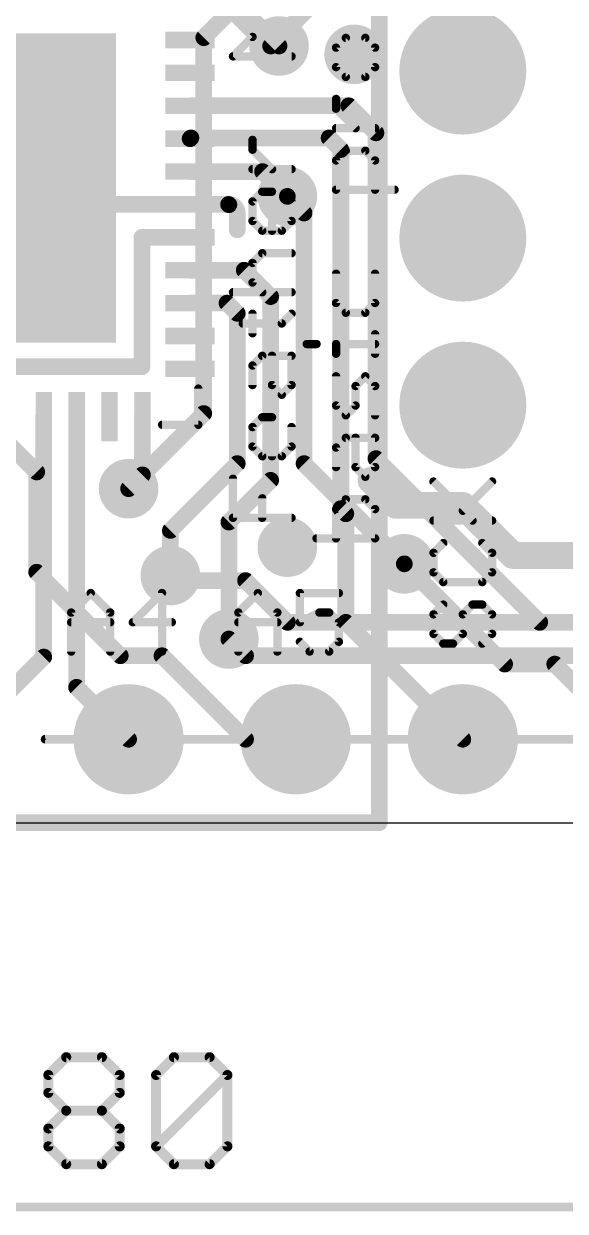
# Model space of a CAD drawing. Extents: x -7.9 to 62.3, y -7.9 to 33.1.
# Drawn here: x 25.08 to 33.31, y -5.91 to 12.15 of the extents above; entities that cross this region are included whole.
import ezdxf

# ---------------------------------------------------------------- set-up
doc = ezdxf.new("R2010")
doc.units = 0
for name, color, linetype in [('1', 12, 'CONTINUOUS'), ('16', 132, 'CONTINUOUS'), ('17', 110, 'CONTINUOUS'), ('18', 110, 'CONTINUOUS'), ('20', 53, 'CONTINUOUS'), ('21', 40, 'CONTINUOUS'), ('23', 40, 'CONTINUOUS'), ('47', 253, 'CONTINUOUS')]:
    doc.layers.add(name, color=color, linetype=linetype)

# ---------------------------------------------------------------- blocks, each defined once
blk = doc.blocks.new('ROUNDP')
at = {"const_width": 0.5}
blk.add_lwpolyline([(0, -0.25, 1), (0, 0.25, 1), (0, -0.25)], format="xyb", dxfattribs=at)
blk = doc.blocks.new('RECT')
blk.add_solid([(-0.5, -0.5), (0.5, -0.5), (-0.5, 0.5), (0.5, 0.5)])
blk = doc.blocks.new('ROUNDV')
at = {"const_width": 0.5}
blk.add_lwpolyline([(0, -0.25, 1), (0, 0.25, 1), (0, -0.25)], format="xyb", dxfattribs=at)

msp = doc.modelspace()

# ---------------------------------------------------------------- linework, layer by layer
at = {"layer": '1', "const_width": 0.254}
for points in [[(30.48, 0), (30.48, 22.86)], [(28.365, 12.402), (28.956, 11.811)], [(27.605, 10.902), (30.0174, 10.902)], [(30.0174, 10.902), (30.4292, 10.4902)], [(27.617, 10.414), (27.605, 10.402)], [(29.718, 10.414), (27.617, 10.414)], [(29.8958, 10.2362), (29.718, 10.414)], [(30.4292, 5.5372), (30.4292, 10.4902)], [(29.8958, 10.2362), (29.8958, 4.7752)], [(27.605, 9.902), (28.706, 9.902)], [(28.706, 9.902), (29.083, 9.525)], [(27.605, 9.402), (24.38, 9.402)], [(27.605, 9.402), (28.19, 9.402)], [(28.19, 9.402), (28.194, 9.398)], [(28.321, 9.271), (28.321, 9.017)], [(27.605, 8.902), (26.8732, 8.902)], [(26.8732, 8.902), (26.8732, 6.9342)], [(27.605, 8.402), (28.428, 8.402)], [(28.428, 8.402), (28.829, 8.001)], [(28.829, 8.001), (28.829, 5.207)], [(27.605, 7.902), (28.166, 7.902)], [(28.166, 7.902), (28.321, 7.747)], [(28.321, 7.747), (28.321, 5.461)], [(26.8732, 6.9342), (24.003, 6.9342)], [(25.38, 6.177), (25.38, 2.52)], [(25.88, 6.177), (25.88, 2.06)], [(26.88, 6.177), (26.88, 5.29)], [(30.4292, 5.5372), (32.9184, 3.048)], [(26.88, 5.29), (26.67, 5.08)], [(28.321, 5.461), (27.305, 4.445)], [(28.829, 5.207), (28.194, 4.572)], [(29.8958, 4.7752), (29.972, 4.699)], [(28.194, 4.572), (28.194, 2.794)], [(29.972, 4.699), (29.972, 3.048)], [(27.305, 4.445), (27.305, 3.7592)], [(32.385, 2.413), (30.861, 3.937)], [(29.972, 3.048), (31.75, 1.27)], [(32.893, 3.048), (32.9184, 3.048)], [(32.9184, 3.048), (33.147, 3.048)], [(33.147, 3.048), (33.655, 3.048)], [(25.38, 2.52), (24.13, 1.27)], [(33.147, 2.413), (32.385, 2.413)], [(34.29, 1.27), (33.147, 2.413)], [(25.88, 2.06), (26.67, 1.27)], [(0, 0), (30.48, 0)]]:
    msp.add_lwpolyline(points, dxfattribs=at)
at = {"layer": '1'}
for points, const_width in [([(28.9111, 11.7661, 1), (29.0009, 11.8559)], 0.127), ([(27.605, 10.9655, 1), (27.605, 10.8385)], 0.127), ([(30.0623, 10.9469, 1), (29.9725, 10.8571)], 0.127), ([(30.0174, 10.8385, 1), (30.0174, 10.9655)], 0.127), ([(27.5601, 10.4469, 1), (27.6499, 10.3571)], 0.127), ([(27.617, 10.4775, 1), (27.617, 10.3505)], 0.127), ([(27.6619, 10.3691, 1), (27.5721, 10.4589)], 0.127), ([(29.7629, 10.4589, 1), (29.6731, 10.3691)], 0.127), ([(29.718, 10.3505, 1), (29.718, 10.4775)], 0.127), ([(30.4927, 10.4902, 1), (30.3657, 10.4902)], 0.127), ([(30.3843, 10.4453, 1), (30.4741, 10.5351)], 0.127), ([(29.9593, 10.2362, 1), (29.8323, 10.2362)], 0.127), ([(29.8509, 10.1913, 1), (29.9407, 10.2811)], 0.127), ([(27.605, 9.9655, 1), (27.605, 9.8385)], 0.127), ([(28.7509, 9.9469, 1), (28.6611, 9.8571)], 0.127), ([(28.706, 9.8385, 1), (28.706, 9.9655)], 0.127), ([(29.0381, 9.4801, 1), (29.1279, 9.5699)], 0.127), ([(27.605, 9.4655, 1), (27.605, 9.3385)], 0.127), ([(27.605, 9.3385, 1), (27.605, 9.4655)], 0.127), ([(28.2349, 9.4469, 1), (28.1451, 9.3571)], 0.127), ([(28.321, 9.271, 0.4142), (28.19, 9.402)], 0.254), ([(28.19, 9.4655, 1), (28.19, 9.3385)], 0.127), ([(28.1491, 9.3531, 1), (28.2389, 9.4429)], 0.127), ([(28.19, 9.3385, 1), (28.19, 9.4655)], 0.127), ([(28.3845, 9.271, 1), (28.2575, 9.271)], 0.127), ([(28.2575, 9.271, 1), (28.3845, 9.271)], 0.127), ([(26.8732, 8.9655, 1), (26.8732, 8.8385)], 0.127), ([(26.9367, 8.902, 1), (26.8097, 8.902)], 0.127), ([(27.605, 8.8385, 1), (27.605, 8.9655)], 0.127), ([(28.2575, 9.017, 1), (28.3845, 9.017)], 0.127), ([(27.605, 8.4655, 1), (27.605, 8.3385)], 0.127), ([(28.4729, 8.4469, 1), (28.3831, 8.3571)], 0.127), ([(28.428, 8.3385, 1), (28.428, 8.4655)], 0.127), ([(28.8925, 8.001, 1), (28.7655, 8.001)], 0.127), ([(27.605, 7.9655, 1), (27.605, 7.8385)], 0.127), ([(28.2109, 7.9469, 1), (28.1211, 7.8571)], 0.127), ([(28.166, 7.8385, 1), (28.166, 7.9655)], 0.127), ([(28.7841, 7.9561, 1), (28.8739, 8.0459)], 0.127), ([(28.3845, 7.747, 1), (28.2575, 7.747)], 0.127), ([(28.2761, 7.7021, 1), (28.3659, 7.7919)], 0.127), ([(26.8732, 6.8707, 1), (26.8732, 6.9977)], 0.127), ([(26.8097, 6.9342, 1), (26.9367, 6.9342)], 0.127), ([(25.4435, 6.177, 1), (25.3165, 6.177)], 0.127), ([(25.9435, 6.177, 1), (25.8165, 6.177)], 0.127), ([(26.9435, 6.177, 1), (26.8165, 6.177)], 0.127), ([(30.4741, 5.5821, 1), (30.3843, 5.4923)], 0.127), ([(30.3657, 5.5372, 1), (30.4927, 5.5372)], 0.127), ([(26.9249, 5.2451, 1), (26.8351, 5.3349)], 0.127), ([(28.2575, 5.461, 1), (28.3845, 5.461)], 0.127), ([(28.3659, 5.4161, 1), (28.2761, 5.5059)], 0.127), ([(26.8165, 5.29, 1), (26.9435, 5.29)], 0.127), ([(28.7655, 5.207, 1), (28.8925, 5.207)], 0.127), ([(28.8739, 5.1621, 1), (28.7841, 5.2519)], 0.127), ([(26.6251, 5.1249, 1), (26.7149, 5.0351)], 0.127), ([(29.9407, 4.8201, 1), (29.8509, 4.7303)], 0.127), ([(28.2575, 4.572, 1), (28.1305, 4.572)], 0.127), ([(29.8323, 4.7752, 1), (29.9593, 4.7752)], 0.127), ([(30.0355, 4.699, 1), (29.9085, 4.699)], 0.127), ([(29.9271, 4.6541, 1), (30.0169, 4.7439)], 0.127), ([(27.3685, 4.445, 1), (27.2415, 4.445)], 0.127), ([(27.2601, 4.4899, 1), (27.3499, 4.4001)], 0.127), ([(28.1491, 4.6169, 1), (28.2389, 4.5271)], 0.127), ([(30.9059, 3.9819, 1), (30.8161, 3.8921)], 0.127), ([(27.2415, 3.7592, 1), (27.3685, 3.7592)], 0.127), ([(30.0169, 3.0929, 1), (29.9271, 3.0031)], 0.127), ([(29.9085, 3.048, 1), (30.0355, 3.048)], 0.127), ([(32.893, 3.1115, 1), (32.893, 2.9845)], 0.127), ([(32.9184, 3.1115, 1), (32.9184, 2.9845)], 0.127), ([(32.8735, 3.0031, 1), (32.9633, 3.0929)], 0.127), ([(32.9184, 2.9845, 1), (32.9184, 3.1115)], 0.127), ([(33.147, 3.1115, 1), (33.147, 2.9845)], 0.127), ([(33.147, 2.9845, 1), (33.147, 3.1115)], 0.127), ([(28.1305, 2.794, 1), (28.2575, 2.794)], 0.127), ([(25.3165, 2.52, 1), (25.4435, 2.52)], 0.127), ([(25.4249, 2.4751, 1), (25.3351, 2.5649)], 0.127), ([(32.385, 2.4765, 1), (32.385, 2.3495)], 0.127), ([(33.1919, 2.4579, 1), (33.1021, 2.3681)], 0.127), ([(33.147, 2.3495, 1), (33.147, 2.4765)], 0.127), ([(32.3401, 2.3681, 1), (32.4299, 2.4579)], 0.127), ([(25.9249, 2.1049, 1), (25.8351, 2.0151)], 0.127), ([(25.8165, 2.06, 1), (25.9435, 2.06)], 0.127), ([(26.6251, 1.2251, 1), (26.7149, 1.3149)], 0.127), ([(31.7051, 1.2251, 1), (31.7949, 1.3149)], 0.127), ([(30.4165, 0, 1), (30.5435, 0)], 0.127), ([(30.48, -0.0635, 1), (30.48, 0.0635)], 0.127)]:
    msp.add_lwpolyline(points, format="xyb", dxfattribs=dict(at, const_width=const_width))
at = {"layer": '16'}
for points, const_width in [([(30.48, 22.86), (30.48, 0)], 0.254), ([(27.813, 11.938), (29.0195, 13.1445)], 0.254), ([(28.829, 11.811), (30.226, 13.208)], 0.254), ([(27.813, 11.938), (27.813, 6.223)], 0.254), ([(28.956, 11.811), (28.829, 11.811)], 0.254), ([(29.083, 9.525), (29.337, 9.271)], 0.254), ([(29.337, 9.271), (29.337, 5.461)], 0.254), ([(24.13, 6.477), (25.273, 5.334)], 0.254), ([(27.813, 6.223), (26.67, 5.08)], 0.254), ([(25.273, 5.334), (25.273, 3.81)], 0.254), ([(29.337, 5.461), (30.861, 3.937)], 0.254), ([(30.734, 4.826), (30.353, 5.207)], 0.4064), ([(30.734, 4.826), (31.75, 4.826)], 0.4064), ([(31.75, 4.826), (32.512, 4.064)], 0.4064), ([(32.512, 4.064), (37.719, 4.064)], 0.4064), ([(25.273, 3.81), (26.543, 2.54)], 0.254), ([(27.305, 3.683), (27.305, 3.7592)], 0.254), ([(28.448, 3.683), (27.305, 3.683)], 0.254), ([(29.083, 3.048), (28.448, 3.683)], 0.254), ([(40.132, 3.048), (29.083, 3.048)], 0.254), ([(28.194, 2.794), (28.448, 2.54)], 0.254), ([(26.543, 2.54), (27.178, 2.54)], 0.254), ([(27.178, 2.54), (28.448, 1.27)], 0.254), ([(28.448, 2.54), (38.1, 2.54)], 0.254), ([(28.448, 1.27), (29.21, 1.27)], 0.254), ([(30.48, 0), (0, 0)], 0.254)]:
    msp.add_lwpolyline(points, dxfattribs=dict(at, const_width=const_width))
for points, const_width in [([(27.8765, 11.938, 1), (27.7495, 11.938)], 0.127), ([(27.7681, 11.9829, 1), (27.8579, 11.8931)], 0.127), ([(28.829, 11.8745, 1), (28.829, 11.7475)], 0.127), ([(28.7841, 11.8559, 1), (28.8739, 11.7661)], 0.127), ([(28.956, 11.7475, 1), (28.956, 11.8745)], 0.127), ([(29.1279, 9.5699, 1), (29.0381, 9.4801)], 0.127), ([(29.4005, 9.271, 1), (29.2735, 9.271)], 0.127), ([(29.2921, 9.2261, 1), (29.3819, 9.3159)], 0.127), ([(27.8579, 6.1781, 1), (27.7681, 6.2679)], 0.127), ([(27.7495, 6.223, 1), (27.8765, 6.223)], 0.127), ([(25.3365, 5.334, 1), (25.2095, 5.334)], 0.127), ([(25.2281, 5.2891, 1), (25.3179, 5.3789)], 0.127), ([(29.3819, 5.5059, 1), (29.2921, 5.4161)], 0.127), ([(29.2735, 5.461, 1), (29.4005, 5.461)], 0.127), ([(30.4248, 5.2788, 1), (30.2812, 5.1352)], 0.2032), ([(26.6251, 5.1249, 1), (26.7149, 5.0351)], 0.127), ([(30.734, 4.9276, 1), (30.734, 4.7244)], 0.2032), ([(30.6622, 4.7542, 1), (30.8058, 4.8978)], 0.2032), ([(31.8218, 4.8978, 1), (31.6782, 4.7542)], 0.2032), ([(31.75, 4.7244, 1), (31.75, 4.9276)], 0.2032), ([(32.512, 4.1656, 1), (32.512, 3.9624)], 0.2032), ([(32.4402, 3.9922, 1), (32.5838, 4.1358)], 0.2032), ([(30.8161, 3.8921, 1), (30.9059, 3.9819)], 0.127), ([(25.3179, 3.8549, 1), (25.2281, 3.7651)], 0.127), ([(25.2095, 3.81, 1), (25.3365, 3.81)], 0.127), ([(27.3685, 3.7592, 1), (27.2415, 3.7592)], 0.127), ([(27.305, 3.7465, 1), (27.305, 3.6195)], 0.127), ([(28.4929, 3.7279, 1), (28.4031, 3.6381)], 0.127), ([(28.448, 3.6195, 1), (28.448, 3.7465)], 0.127), ([(27.2415, 3.683, 1), (27.3685, 3.683)], 0.127), ([(29.083, 3.1115, 1), (29.083, 2.9845)], 0.127), ([(29.0381, 3.0031, 1), (29.1279, 3.0929)], 0.127), ([(28.2389, 2.8389, 1), (28.1491, 2.7491)], 0.127), ([(26.543, 2.6035, 1), (26.543, 2.4765)], 0.127), ([(26.4981, 2.4951, 1), (26.5879, 2.5849)], 0.127), ([(27.2229, 2.5849, 1), (27.1331, 2.4951)], 0.127), ([(27.178, 2.4765, 1), (27.178, 2.6035)], 0.127), ([(28.448, 2.6035, 1), (28.448, 2.4765)], 0.127), ([(28.4031, 2.4951, 1), (28.4929, 2.5849)], 0.127), ([(28.448, 1.3335, 1), (28.448, 1.2065)], 0.127), ([(28.4031, 1.2251, 1), (28.4929, 1.3149)], 0.127), ([(29.21, 1.2065, 1), (29.21, 1.3335)], 0.127), ([(30.4165, 0, 1), (30.5435, 0)], 0.127), ([(30.48, -0.0635, 1), (30.48, 0.0635)], 0.127)]:
    msp.add_lwpolyline(points, format="xyb", dxfattribs=dict(at, const_width=const_width))
at = {"layer": '20'}
msp.add_line((2.54, 0), (48.26, 0), dxfattribs=at)
at = {"layer": '21', "const_width": 0.127}
for points in [[(28.5533, 11.9498), (28.2567, 12.2463)], [(28.2567, 11.6532), (28.5533, 11.9498)], [(29.9716, 11.9345), (29.8233, 11.7862)], [(30.2682, 11.9345), (29.9716, 11.9345)], [(30.4165, 11.7862), (30.2682, 11.9345)], [(29.8233, 11.7862), (29.8233, 11.4896)], [(30.4165, 11.4896), (30.4165, 11.7862)], [(29.1465, 11.6532), (28.2567, 11.6532)], [(29.8233, 11.4896), (29.9716, 11.3413)], [(29.9716, 11.3413), (30.2682, 11.3413)], [(30.2682, 11.3413), (30.4165, 11.4896)], [(29.8233, 10.8583), (29.8233, 11.0066)], [(30.1199, 10.5617), (29.8233, 10.8583)], [(30.4165, 10.5617), (29.8233, 10.5617)], [(28.5533, 10.2346), (28.5533, 10.3829)], [(28.8499, 9.9381), (28.5533, 10.2346)], [(29.8233, 10.0711), (29.9716, 10.2194)], [(29.8233, 9.6262), (29.8233, 10.0711)], [(29.9716, 10.2194), (30.2682, 10.2194)], [(30.2682, 10.2194), (30.4165, 10.0711)], [(30.4165, 10.0711), (30.4165, 9.6262)], [(29.1465, 9.9381), (28.5533, 9.9381)], [(28.5533, 9.4474), (28.7016, 9.5957)], [(28.7016, 9.5957), (28.8499, 9.5957)], [(28.8499, 9.5957), (28.8499, 9.0025)], [(30.7131, 9.6262), (29.8233, 9.6262)], [(28.5533, 9.1508), (28.5533, 9.4474)], [(29.1465, 9.4474), (29.1465, 9.1508)], [(28.7016, 9.0025), (28.5533, 9.1508)], [(29.1465, 9.1508), (28.9982, 9.0025)], [(28.9982, 9.0025), (28.7016, 9.0025)], [(28.5533, 8.5119), (28.7016, 8.6602)], [(28.7016, 8.6602), (29.1465, 8.6602)], [(28.5533, 8.2153), (28.5533, 8.5119)], [(29.8233, 8.3483), (29.8233, 7.9035)], [(30.4165, 7.9035), (30.4165, 8.3483)], [(28.2567, 8.067), (29.1465, 8.067)], [(28.7016, 8.067), (28.5533, 8.2153)], [(29.8233, 7.9035), (29.9716, 7.7552)], [(30.2682, 7.7552), (30.4165, 7.9035)], [(28.5533, 7.4433), (28.5533, 7.7399)], [(28.9982, 7.5916), (29.1465, 7.7399)], [(29.9716, 7.7552), (30.2682, 7.7552)], [(28.405, 7.5916), (28.9982, 7.5916)], [(30.4165, 7.1315), (30.4165, 7.4281)], [(29.3784, 7.2798), (29.5267, 7.2798)], [(29.8233, 7.1315), (29.8233, 7.2798)], [(29.8233, 7.2798), (30.4165, 7.2798)], [(28.5533, 6.9527), (28.7016, 7.101)], [(28.7016, 7.101), (29.1465, 7.101)], [(28.8499, 6.6561), (28.8499, 7.101)], [(29.1465, 7.101), (29.1465, 6.6561)], [(28.5533, 6.6561), (28.5533, 6.9527)], [(28.9982, 6.5078), (28.8499, 6.6561)], [(29.1465, 6.6561), (28.9982, 6.5078)], [(29.8233, 6.3443), (29.8233, 6.7892)], [(30.2682, 6.7892), (30.1199, 6.6409)], [(30.1199, 6.6409), (30.1199, 6.3443)], [(30.4165, 6.6409), (30.2682, 6.7892)], [(30.4165, 6.196), (30.4165, 6.6409)], [(27.73, 6.602), (27.73, 6.052)], [(29.9716, 6.196), (29.8233, 6.3443)], [(30.1199, 6.3443), (29.9716, 6.196)], [(28.5533, 6.0172), (28.7016, 6.1655)], [(28.7016, 6.1655), (28.8499, 6.1655)], [(28.8499, 6.1655), (28.8499, 5.5723)], [(27.73, 6.052), (27.18, 6.052)], [(28.5533, 5.7206), (28.5533, 6.0172)], [(29.1465, 6.0172), (29.1465, 5.7206)], [(28.7016, 5.5723), (28.5533, 5.7206)], [(29.1465, 5.7206), (28.9982, 5.5723)], [(29.8233, 5.7053), (29.9716, 5.8536)], [(29.9716, 5.8536), (30.4165, 5.8536)], [(30.1199, 5.4088), (30.1199, 5.8536)], [(30.4165, 5.8536), (30.4165, 5.4088)], [(28.9982, 5.5723), (28.7016, 5.5723)], [(29.8233, 5.4088), (29.8233, 5.7053)], [(30.2682, 5.2605), (30.1199, 5.4088)], [(30.4165, 5.4088), (30.2682, 5.2605)], [(28.2567, 4.6368), (28.2567, 5.23)], [(31.8979, 4.5953), (31.3047, 5.1884)], [(31.7496, 4.7435), (32.1945, 5.1884)], [(28.7016, 4.6368), (28.7016, 4.9334)], [(29.9716, 4.9181), (29.8233, 4.7698)], [(30.2682, 4.9181), (29.9716, 4.9181)], [(30.4165, 4.7698), (30.2682, 4.9181)], [(29.1465, 4.6368), (28.2567, 4.6368)], [(29.8233, 4.7698), (29.8233, 4.3249)], [(30.4165, 4.3249), (30.4165, 4.7698)], [(31.3047, 4.5953), (32.1945, 4.5953)], [(29.5267, 4.3249), (30.4165, 4.3249)], [(31.453, 4.2529), (31.3047, 4.1046)], [(31.3047, 4.1046), (31.3047, 3.808)], [(32.1945, 4.1046), (32.0462, 4.2529)], [(32.1945, 3.808), (32.1945, 4.1046)], [(31.3047, 3.808), (31.453, 3.6597)], [(32.0462, 3.6597), (32.1945, 3.808)], [(31.453, 3.6597), (32.0462, 3.6597)], [(25.798, 3.1967), (26.0946, 3.4933)], [(26.0946, 3.4933), (26.3912, 3.1967)], [(27.1784, 3.4933), (26.7335, 3.0484)], [(27.1784, 2.6035), (27.1784, 3.4933)], [(28.338, 3.1967), (28.6346, 3.4933)], [(28.6346, 3.4933), (28.9312, 3.1967)], [(29.8667, 3.4933), (29.2735, 3.4933)], [(29.2735, 3.4933), (29.2735, 3.0484)], [(25.798, 2.6035), (25.798, 3.1967)], [(26.3912, 3.1967), (26.3912, 2.6035)], [(28.338, 2.6035), (28.338, 3.1967)], [(28.9312, 3.1967), (28.9312, 2.6035)], [(29.2735, 3.0484), (29.5701, 3.1967)], [(29.5701, 3.1967), (29.7184, 3.1967)], [(29.7184, 3.1967), (29.8667, 3.0484)], [(31.453, 3.3174), (31.3047, 3.1691)], [(31.7496, 3.1691), (31.8979, 3.3174)], [(31.8979, 3.3174), (32.0462, 3.3174)], [(32.0462, 3.3174), (32.1945, 3.1691)], [(25.798, 3.0484), (26.3912, 3.0484)], [(26.7335, 3.0484), (27.3267, 3.0484)], [(28.338, 3.0484), (28.9312, 3.0484)], [(29.8667, 3.0484), (29.8667, 2.7518)], [(31.3047, 3.1691), (31.3047, 2.8725)], [(31.7496, 2.8725), (31.7496, 3.1691)], [(32.1945, 3.1691), (32.1945, 2.8725)], [(31.3047, 2.8725), (31.453, 2.7242)], [(31.6013, 2.7242), (31.7496, 2.8725)], [(32.1945, 2.8725), (32.0462, 2.7242)], [(29.4218, 2.6035), (29.2735, 2.7518)], [(29.8667, 2.7518), (29.7184, 2.6035)], [(31.453, 2.7242), (31.6013, 2.7242)], [(29.7184, 2.6035), (29.4218, 2.6035)]]:
    msp.add_lwpolyline(points, dxfattribs=at)
at = {"layer": '21', "const_width": 0.0635}
for points in [[(28.5758, 11.9273, 1), (28.5309, 11.9722)], [(28.5309, 11.9273, 1), (28.5758, 11.9722)], [(29.9716, 11.9663, 1), (29.9716, 11.9028)], [(29.9941, 11.9121, 1), (29.9492, 11.957)], [(30.2907, 11.957, 1), (30.2458, 11.9121)], [(30.2682, 11.9028, 1), (30.2682, 11.9663)], [(29.8551, 11.7862, 1), (29.7916, 11.7862)], [(29.8009, 11.8087, 1), (29.8458, 11.7638)], [(30.4483, 11.7862, 1), (30.3848, 11.7862)], [(30.394, 11.7638, 1), (30.439, 11.8087)], [(28.2567, 11.6849, 1), (28.2567, 11.6214)], [(28.2343, 11.6756, 1), (28.2792, 11.6307)], [(29.1465, 11.6214, 1), (29.1465, 11.6849)], [(29.7916, 11.4896, 1), (29.8551, 11.4896)], [(29.8458, 11.5121, 1), (29.8009, 11.4672)], [(29.9716, 11.3731, 1), (29.9716, 11.3096)], [(29.9492, 11.3189, 1), (29.9941, 11.3638)], [(30.2458, 11.3638, 1), (30.2907, 11.3189)], [(30.2682, 11.3096, 1), (30.2682, 11.3731)], [(30.3848, 11.4896, 1), (30.4483, 11.4896)], [(30.439, 11.4672, 1), (30.394, 11.5121)], [(29.8551, 11.0066, 1), (29.7916, 11.0066)], [(29.7916, 10.8583, 1), (29.8551, 10.8583)], [(29.8458, 10.8808, 1), (29.8009, 10.8359)], [(29.8233, 10.5935, 1), (29.8233, 10.53)], [(30.0975, 10.5393, 1), (30.1424, 10.5842)], [(30.4165, 10.53, 1), (30.4165, 10.5935)], [(28.5851, 10.3829, 1), (28.5216, 10.3829)], [(28.5758, 10.2571, 1), (28.5309, 10.2122)], [(28.5216, 10.2346, 1), (28.5851, 10.2346)], [(29.8551, 10.0711, 1), (29.7916, 10.0711)], [(29.8009, 10.0935, 1), (29.8458, 10.0486)], [(29.9716, 10.2511, 1), (29.9716, 10.1876)], [(29.9941, 10.1969, 1), (29.9492, 10.2418)], [(30.2907, 10.2418, 1), (30.2458, 10.1969)], [(30.2682, 10.1876, 1), (30.2682, 10.2511)], [(30.4483, 10.0711, 1), (30.3848, 10.0711)], [(30.394, 10.0486, 1), (30.439, 10.0935)], [(28.5533, 9.9698, 1), (28.5533, 9.9063)], [(28.8275, 9.9156, 1), (28.8724, 9.9605)], [(29.1465, 9.9063, 1), (29.1465, 9.9698)], [(28.7016, 9.6275, 1), (28.7016, 9.564)], [(28.7241, 9.5733, 1), (28.6792, 9.6182)], [(28.8817, 9.5957, 1), (28.8182, 9.5957)], [(28.8499, 9.564, 1), (28.8499, 9.6275)], [(29.8233, 9.658, 1), (29.8233, 9.5945)], [(29.7916, 9.6262, 1), (29.8551, 9.6262)], [(30.3848, 9.6262, 1), (30.4483, 9.6262)], [(30.7131, 9.5945, 1), (30.7131, 9.658)], [(28.5851, 9.4474, 1), (28.5216, 9.4474)], [(28.5309, 9.4699, 1), (28.5758, 9.425)], [(29.1782, 9.4474, 1), (29.1148, 9.4474)], [(28.5758, 9.1733, 1), (28.5309, 9.1284)], [(29.169, 9.1284, 1), (29.124, 9.1733)], [(28.5216, 9.1508, 1), (28.5851, 9.1508)], [(28.7016, 9.0343, 1), (28.7016, 8.9708)], [(28.6792, 8.9801, 1), (28.7241, 9.025)], [(28.8182, 9.0025, 1), (28.8817, 9.0025)], [(28.9758, 9.025, 1), (29.0207, 8.9801)], [(28.9982, 8.9708, 1), (28.9982, 9.0343)], [(29.1148, 9.1508, 1), (29.1782, 9.1508)], [(28.7016, 8.6919, 1), (28.7016, 8.6284)], [(28.7241, 8.6377, 1), (28.6792, 8.6826)], [(29.1465, 8.6284, 1), (29.1465, 8.6919)], [(28.5851, 8.5119, 1), (28.5216, 8.5119)], [(28.5309, 8.5343, 1), (28.5758, 8.4894)], [(29.8551, 8.3483, 1), (29.7916, 8.3483)], [(30.4483, 8.3483, 1), (30.3848, 8.3483)], [(28.2567, 8.0988, 1), (28.2567, 8.0353)], [(28.5758, 8.2378, 1), (28.5309, 8.1929)], [(28.5216, 8.2153, 1), (28.5851, 8.2153)], [(29.1465, 8.0353, 1), (29.1465, 8.0988)], [(28.6792, 8.0446, 1), (28.7241, 8.0895)], [(29.8458, 7.9259, 1), (29.8009, 7.881)], [(30.439, 7.881, 1), (30.394, 7.9259)], [(28.5851, 7.7399, 1), (28.5216, 7.7399)], [(29.169, 7.7175, 1), (29.124, 7.7624)], [(29.7916, 7.9035, 1), (29.8551, 7.9035)], [(29.9716, 7.7869, 1), (29.9716, 7.7234)], [(29.9492, 7.7327, 1), (29.9941, 7.7776)], [(30.2458, 7.7776, 1), (30.2907, 7.7327)], [(30.2682, 7.7234, 1), (30.2682, 7.7869)], [(30.3848, 7.9035, 1), (30.4483, 7.9035)], [(28.405, 7.6234, 1), (28.405, 7.5599)], [(28.9758, 7.6141, 1), (29.0207, 7.5692)], [(28.9982, 7.5599, 1), (28.9982, 7.6234)], [(28.5216, 7.4433, 1), (28.5851, 7.4433)], [(30.4483, 7.4281, 1), (30.3848, 7.4281)], [(29.3784, 7.3115, 1), (29.3784, 7.248)], [(29.5267, 7.248, 1), (29.5267, 7.3115)], [(29.8551, 7.2798, 1), (29.7916, 7.2798)], [(29.8233, 7.3115, 1), (29.8233, 7.248)], [(30.4165, 7.248, 1), (30.4165, 7.3115)], [(28.7016, 7.1327, 1), (28.7016, 7.0692)], [(28.7241, 7.0785, 1), (28.6792, 7.1234)], [(28.8817, 7.101, 1), (28.8182, 7.101)], [(29.1782, 7.101, 1), (29.1148, 7.101)], [(29.1465, 7.0692, 1), (29.1465, 7.1327)], [(29.7916, 7.1315, 1), (29.8551, 7.1315)], [(30.3848, 7.1315, 1), (30.4483, 7.1315)], [(28.5309, 6.9752, 1), (28.5758, 6.9302)], [(28.5851, 6.9527, 1), (28.5216, 6.9527)], [(28.5216, 6.6561, 1), (28.5851, 6.6561)], [(28.8724, 6.6786, 1), (28.8275, 6.6337)], [(28.8182, 6.6561, 1), (28.8817, 6.6561)], [(29.1148, 6.6561, 1), (29.1782, 6.6561)], [(29.169, 6.6337, 1), (29.124, 6.6786)], [(29.8551, 6.7892, 1), (29.7916, 6.7892)], [(30.1517, 6.6409, 1), (30.0882, 6.6409)], [(30.0975, 6.6633, 1), (30.1424, 6.6184)], [(30.2907, 6.8116, 1), (30.2458, 6.7667)], [(30.2907, 6.7667, 1), (30.2458, 6.8116)], [(30.4483, 6.6409, 1), (30.3848, 6.6409)], [(30.394, 6.6184, 1), (30.439, 6.6633)], [(27.7617, 6.602, 1), (27.6983, 6.602)], [(28.9758, 6.5303, 1), (29.0207, 6.4854)], [(28.9758, 6.4854, 1), (29.0207, 6.5303)], [(29.7916, 6.3443, 1), (29.8551, 6.3443)], [(29.8458, 6.3667, 1), (29.8009, 6.3218)], [(30.0882, 6.3443, 1), (30.1517, 6.3443)], [(30.1424, 6.3218, 1), (30.0975, 6.3667)], [(28.7016, 6.1972, 1), (28.7016, 6.1337)], [(28.7241, 6.143, 1), (28.6792, 6.1879)], [(28.8817, 6.1655, 1), (28.8182, 6.1655)], [(28.8499, 6.1337, 1), (28.8499, 6.1972)], [(29.9492, 6.2184, 1), (29.9941, 6.1735)], [(29.9492, 6.1735, 1), (29.9941, 6.2184)], [(30.3848, 6.196, 1), (30.4483, 6.196)], [(27.18, 6.0838, 1), (27.18, 6.0203)], [(27.6983, 6.052, 1), (27.7617, 6.052)], [(27.73, 6.0203, 1), (27.73, 6.0838)], [(28.5851, 6.0172, 1), (28.5216, 6.0172)], [(28.5309, 6.0396, 1), (28.5758, 5.9947)], [(29.1782, 6.0172, 1), (29.1148, 6.0172)], [(28.5758, 5.743, 1), (28.5309, 5.6981)], [(29.169, 5.6981, 1), (29.124, 5.743)], [(29.9716, 5.8854, 1), (29.9716, 5.8219)], [(29.9941, 5.8312, 1), (29.9492, 5.8761)], [(30.1517, 5.8536, 1), (30.0882, 5.8536)], [(30.4483, 5.8536, 1), (30.3848, 5.8536)], [(30.4165, 5.8219, 1), (30.4165, 5.8854)], [(28.5216, 5.7206, 1), (28.5851, 5.7206)], [(28.7016, 5.6041, 1), (28.7016, 5.5406)], [(28.6792, 5.5499, 1), (28.7241, 5.5948)], [(28.8182, 5.5723, 1), (28.8817, 5.5723)], [(28.9758, 5.5948, 1), (29.0207, 5.5499)], [(28.9982, 5.5406, 1), (28.9982, 5.6041)], [(29.1148, 5.7206, 1), (29.1782, 5.7206)], [(29.8551, 5.7053, 1), (29.7916, 5.7053)], [(29.8009, 5.7278, 1), (29.8458, 5.6829)], [(29.7916, 5.4088, 1), (29.8551, 5.4088)], [(30.1424, 5.4312, 1), (30.0975, 5.3863)], [(30.0882, 5.4088, 1), (30.1517, 5.4088)], [(30.3848, 5.4088, 1), (30.4483, 5.4088)], [(30.439, 5.3863, 1), (30.394, 5.4312)], [(28.2885, 5.23, 1), (28.225, 5.23)], [(30.2458, 5.2829, 1), (30.2907, 5.238)], [(30.2458, 5.238, 1), (30.2907, 5.2829)], [(31.3272, 5.2109, 1), (31.2823, 5.166)], [(32.217, 5.166, 1), (32.172, 5.2109)], [(28.7334, 4.9334, 1), (28.6699, 4.9334)], [(29.9716, 4.9499, 1), (29.9716, 4.8864)], [(29.9941, 4.8957, 1), (29.9492, 4.9406)], [(30.2907, 4.9406, 1), (30.2458, 4.8957)], [(30.2682, 4.8864, 1), (30.2682, 4.9499)], [(28.2567, 4.6685, 1), (28.2567, 4.605)], [(29.1465, 4.605, 1), (29.1465, 4.6685)], [(29.8551, 4.7698, 1), (29.7916, 4.7698)], [(29.8009, 4.7923, 1), (29.8458, 4.7474)], [(30.4483, 4.7698, 1), (30.3848, 4.7698)], [(30.394, 4.7474, 1), (30.439, 4.7923)], [(31.7272, 4.766, 1), (31.7721, 4.7211)], [(28.225, 4.6368, 1), (28.2885, 4.6368)], [(28.6699, 4.6368, 1), (28.7334, 4.6368)], [(31.3047, 4.627, 1), (31.3047, 4.5635)], [(31.8755, 4.5728, 1), (31.9204, 4.6177)], [(32.1945, 4.5635, 1), (32.1945, 4.627)], [(29.5267, 4.3567, 1), (29.5267, 4.2932)], [(29.7916, 4.3249, 1), (29.8551, 4.3249)], [(30.3848, 4.3249, 1), (30.4483, 4.3249)], [(30.4165, 4.2932, 1), (30.4165, 4.3567)], [(31.3365, 4.1046, 1), (31.273, 4.1046)], [(31.2823, 4.1271, 1), (31.3272, 4.0822)], [(31.4755, 4.2305, 1), (31.4306, 4.2754)], [(32.0687, 4.2754, 1), (32.0238, 4.2305)], [(32.2263, 4.1046, 1), (32.1628, 4.1046)], [(32.172, 4.0822, 1), (32.217, 4.1271)], [(31.273, 3.808, 1), (31.3365, 3.808)], [(31.3272, 3.8305, 1), (31.2823, 3.7856)], [(32.1628, 3.808, 1), (32.2263, 3.808)], [(32.217, 3.7856, 1), (32.172, 3.8305)], [(31.453, 3.6915, 1), (31.453, 3.628)], [(31.4306, 3.6373, 1), (31.4755, 3.6822)], [(32.0238, 3.6822, 1), (32.0687, 3.6373)], [(32.0462, 3.628, 1), (32.0462, 3.6915)], [(26.117, 3.5157, 1), (26.0721, 3.4708)], [(26.117, 3.4708, 1), (26.0721, 3.5157)], [(27.2101, 3.4933, 1), (27.1466, 3.4933)], [(27.2008, 3.4708, 1), (27.1559, 3.5157)], [(28.657, 3.5157, 1), (28.6121, 3.4708)], [(28.657, 3.4708, 1), (28.6121, 3.5157)], [(29.2735, 3.525, 1), (29.2735, 3.4615)], [(29.3053, 3.4933, 1), (29.2418, 3.4933)], [(29.8667, 3.4615, 1), (29.8667, 3.525)], [(25.8297, 3.1967, 1), (25.7662, 3.1967)], [(25.7755, 3.2191, 1), (25.8204, 3.1742)], [(26.4229, 3.1967, 1), (26.3594, 3.1967)], [(26.3687, 3.1742, 1), (26.4136, 3.2191)], [(28.3697, 3.1967, 1), (28.3062, 3.1967)], [(28.3155, 3.2191, 1), (28.3604, 3.1742)], [(28.9629, 3.1967, 1), (28.8994, 3.1967)], [(28.9087, 3.1742, 1), (28.9536, 3.2191)], [(29.5701, 3.2284, 1), (29.5701, 3.1649)], [(29.5843, 3.1683, 1), (29.5559, 3.2251)], [(29.7408, 3.2191, 1), (29.6959, 3.1742)], [(29.7184, 3.1649, 1), (29.7184, 3.2284)], [(31.4755, 3.2949, 1), (31.4306, 3.3398)], [(31.8979, 3.3491, 1), (31.8979, 3.2856)], [(31.9204, 3.2949, 1), (31.8755, 3.3398)], [(32.0687, 3.3398, 1), (32.0238, 3.2949)], [(32.0462, 3.2856, 1), (32.0462, 3.3491)], [(25.798, 3.0801, 1), (25.798, 3.0166)], [(26.3912, 3.0166, 1), (26.3912, 3.0801)], [(26.7335, 3.0801, 1), (26.7335, 3.0166)], [(26.711, 3.0708, 1), (26.756, 3.0259)], [(27.3267, 3.0166, 1), (27.3267, 3.0801)], [(28.338, 3.0801, 1), (28.338, 3.0166)], [(28.9312, 3.0166, 1), (28.9312, 3.0801)], [(29.2593, 3.0768, 1), (29.2877, 3.02)], [(29.2418, 3.0484, 1), (29.3053, 3.0484)], [(29.8984, 3.0484, 1), (29.8349, 3.0484)], [(29.8442, 3.0259, 1), (29.8891, 3.0708)], [(31.3365, 3.1691, 1), (31.273, 3.1691)], [(31.2823, 3.1916, 1), (31.3272, 3.1466)], [(31.7272, 3.1916, 1), (31.7721, 3.1466)], [(31.7814, 3.1691, 1), (31.7179, 3.1691)], [(32.2263, 3.1691, 1), (32.1628, 3.1691)], [(32.172, 3.1466, 1), (32.217, 3.1916)], [(31.273, 2.8725, 1), (31.3365, 2.8725)], [(31.3272, 2.895, 1), (31.2823, 2.8501)], [(31.7179, 2.8725, 1), (31.7814, 2.8725)], [(31.7721, 2.8501, 1), (31.7272, 2.895)], [(32.1628, 2.8725, 1), (32.2263, 2.8725)], [(32.217, 2.8501, 1), (32.172, 2.895)], [(29.296, 2.7742, 1), (29.251, 2.7293)], [(29.8349, 2.7518, 1), (29.8984, 2.7518)], [(29.8891, 2.7293, 1), (29.8442, 2.7742)], [(31.453, 2.756, 1), (31.453, 2.6925)], [(31.4306, 2.7018, 1), (31.4755, 2.7467)], [(31.5789, 2.7467, 1), (31.6238, 2.7018)], [(31.6013, 2.6925, 1), (31.6013, 2.756)], [(32.0238, 2.7467, 1), (32.0687, 2.7018)], [(25.7662, 2.6035, 1), (25.8297, 2.6035)], [(26.3594, 2.6035, 1), (26.4229, 2.6035)], [(27.1466, 2.6035, 1), (27.2101, 2.6035)], [(28.3062, 2.6035, 1), (28.3697, 2.6035)], [(28.8994, 2.6035, 1), (28.9629, 2.6035)], [(29.4218, 2.6353, 1), (29.4218, 2.5717)], [(29.3993, 2.581, 1), (29.4442, 2.626)], [(29.6959, 2.626, 1), (29.7408, 2.581)], [(29.7184, 2.5717, 1), (29.7184, 2.6353)]]:
    msp.add_lwpolyline(points, format="xyb", dxfattribs=at)
at = {"layer": '23'}
msp.add_point((25.4, 1.27), dxfattribs=at)
at = {"layer": '47'}
for points, const_width in [([(25.4, 1.27), (62.275, 1.27)], 0.13), ([(25.4505, -3.8355), (25.7217, -3.5643)], 0.1524), ([(25.7217, -3.5643), (26.264, -3.5643)], 0.1524), ([(26.264, -3.5643), (26.5352, -3.8355)], 0.1524), ([(27.0877, -3.8355), (27.3589, -3.5643)], 0.1524), ([(27.3589, -3.5643), (27.9012, -3.5643)], 0.1524), ([(27.9012, -3.5643), (28.1724, -3.8355)], 0.1524), ([(25.4505, -4.1066), (25.4505, -3.8355)], 0.1524), ([(26.5352, -3.8355), (26.5352, -4.1066)], 0.1524), ([(27.0877, -4.9201), (27.0877, -3.8355)], 0.1524), ([(27.0877, -4.9201), (28.1724, -3.8355)], 0.1524), ([(28.1724, -3.8355), (28.1724, -4.9201)], 0.1524), ([(25.7217, -4.3778), (25.4505, -4.1066)], 0.1524), ([(26.5352, -4.1066), (26.264, -4.3778)], 0.1524), ([(25.4505, -4.649), (25.7217, -4.3778)], 0.1524), ([(25.7217, -4.3778), (26.264, -4.3778)], 0.1524), ([(26.264, -4.3778), (26.5352, -4.649)], 0.1524), ([(25.4505, -4.9201), (25.4505, -4.649)], 0.1524), ([(26.5352, -4.649), (26.5352, -4.9201)], 0.1524), ([(25.7217, -5.1913), (25.4505, -4.9201)], 0.1524), ([(26.5352, -4.9201), (26.264, -5.1913)], 0.1524), ([(27.3589, -5.1913), (27.0877, -4.9201)], 0.1524), ([(28.1724, -4.9201), (27.9012, -5.1913)], 0.1524), ([(26.264, -5.1913), (25.7217, -5.1913)], 0.1524), ([(27.9012, -5.1913), (27.3589, -5.1913)], 0.1524), ([(2.605, -5.842), (48.195, -5.842)], 0.13)]:
    msp.add_lwpolyline(points, dxfattribs=dict(at, const_width=const_width))
for points, const_width in [([(25.4, 1.3025, 1), (25.4, 1.2375)], 0.065), ([(25.7217, -3.5262, 1), (25.7217, -3.6024)], 0.0762), ([(25.7486, -3.5913, 1), (25.6948, -3.5374)], 0.0762), ([(26.291, -3.5374, 1), (26.2371, -3.5913)], 0.0762), ([(26.264, -3.6024, 1), (26.264, -3.5262)], 0.0762), ([(27.3589, -3.5262, 1), (27.3589, -3.6024)], 0.0762), ([(27.3858, -3.5913, 1), (27.3319, -3.5374)], 0.0762), ([(27.9281, -3.5374, 1), (27.8743, -3.5913)], 0.0762), ([(27.9012, -3.6024, 1), (27.9012, -3.5262)], 0.0762), ([(25.4886, -3.8355, 1), (25.4124, -3.8355)], 0.0762), ([(25.4236, -3.8085, 1), (25.4775, -3.8624)], 0.0762), ([(26.5733, -3.8355, 1), (26.4971, -3.8355)], 0.0762), ([(26.5083, -3.8624, 1), (26.5621, -3.8085)], 0.0762), ([(27.1258, -3.8355, 1), (27.0496, -3.8355)], 0.0762), ([(27.0608, -3.8085, 1), (27.1146, -3.8624)], 0.0762), ([(28.2105, -3.8355, 1), (28.1343, -3.8355)], 0.0762), ([(28.1993, -3.8624, 1), (28.1454, -3.8085)], 0.0762), ([(28.1454, -3.8624, 1), (28.1993, -3.8085)], 0.0762), ([(25.4775, -4.0797, 1), (25.4236, -4.1336)], 0.0762), ([(25.4124, -4.1066, 1), (25.4886, -4.1066)], 0.0762), ([(26.4971, -4.1066, 1), (26.5733, -4.1066)], 0.0762), ([(26.5621, -4.1336, 1), (26.5083, -4.0797)], 0.0762), ([(25.7217, -4.3397, 1), (25.7217, -4.4159)], 0.0762), ([(25.7486, -4.4047, 1), (25.6948, -4.3509)], 0.0762), ([(25.6948, -4.4047, 1), (25.7486, -4.3509)], 0.0762), ([(26.291, -4.3509, 1), (26.2371, -4.4047)], 0.0762), ([(26.2371, -4.3509, 1), (26.291, -4.4047)], 0.0762), ([(26.264, -4.4159, 1), (26.264, -4.3397)], 0.0762), ([(25.4886, -4.649, 1), (25.4124, -4.649)], 0.0762), ([(25.4236, -4.622, 1), (25.4775, -4.6759)], 0.0762), ([(26.5733, -4.649, 1), (26.4971, -4.649)], 0.0762), ([(26.5083, -4.6759, 1), (26.5621, -4.622)], 0.0762), ([(25.4775, -4.8932, 1), (25.4236, -4.9471)], 0.0762), ([(26.5621, -4.9471, 1), (26.5083, -4.8932)], 0.0762), ([(27.1146, -4.8932, 1), (27.0608, -4.9471)], 0.0762), ([(27.0608, -4.8932, 1), (27.1146, -4.9471)], 0.0762), ([(28.1993, -4.9471, 1), (28.1454, -4.8932)], 0.0762), ([(25.4124, -4.9201, 1), (25.4886, -4.9201)], 0.0762), ([(26.4971, -4.9201, 1), (26.5733, -4.9201)], 0.0762), ([(27.0496, -4.9201, 1), (27.1258, -4.9201)], 0.0762), ([(28.1343, -4.9201, 1), (28.2105, -4.9201)], 0.0762), ([(25.7217, -5.1532, 1), (25.7217, -5.2294)], 0.0762), ([(25.6948, -5.2182, 1), (25.7486, -5.1644)], 0.0762), ([(26.2371, -5.1644, 1), (26.291, -5.2182)], 0.0762), ([(26.264, -5.2294, 1), (26.264, -5.1532)], 0.0762), ([(27.3589, -5.1532, 1), (27.3589, -5.2294)], 0.0762), ([(27.3319, -5.2182, 1), (27.3858, -5.1644)], 0.0762), ([(27.8743, -5.1644, 1), (27.9281, -5.2182)], 0.0762), ([(27.9012, -5.2294, 1), (27.9012, -5.1532)], 0.0762)]:
    msp.add_lwpolyline(points, format="xyb", dxfattribs=dict(at, const_width=const_width))

# ---------------------------------------------------------------- block references
at = {"layer": '1', "xscale": 4.7, "yscale": 4.7}
msp.add_blockref('RECT', (24.13, 9.652), dxfattribs=at)
at = {"layer": '1', "xscale": 0.75, "yscale": 0.25}
for p, rotation in [((27.605, 11.902), 180), ((27.605, 11.402), 180), ((27.605, 10.902), 180), ((27.605, 10.402), 180), ((27.605, 9.902), 180), ((27.605, 9.402), 180), ((27.605, 8.902), 180), ((27.605, 8.402), 180), ((27.605, 7.902), 180), ((27.605, 7.402), 180), ((27.605, 6.902), 180), ((25.38, 6.177), 90), ((25.88, 6.177), 90), ((26.38, 6.177), 90), ((26.88, 6.177), 90)]:
    msp.add_blockref('RECT', p, dxfattribs=dict(at, rotation=rotation))
at = {"layer": '17', "xscale": 1.6764, "yscale": 1.6764, "rotation": 270}
for p in [(26.67, 1.27), (26.67, 1.27), (29.21, 1.27), (29.21, 1.27), (31.75, 1.27), (31.75, 1.27)]:
    msp.add_blockref('ROUNDP', p, dxfattribs=at)
at = {"layer": '18'}
for p, xscale, yscale in [((31.75, 11.43), 1.9304, 1.9304), ((31.75, 11.43), 1.9304, 1.9304), ((28.956, 11.811), 0.9064, 0.9064), ((28.956, 11.811), 0.9064, 0.9064), ((30.099, 11.684), 0.9064, 0.9064), ((30.099, 11.684), 0.9064, 0.9064), ((25.908, 9.525), 0.9064, 0.9064), ((25.908, 9.525), 0.9064, 0.9064), ((29.083, 9.525), 0.9064, 0.9064), ((29.083, 9.525), 0.9064, 0.9064), ((31.75, 8.89), 1.9304, 1.9304), ((31.75, 8.89), 1.9304, 1.9304), ((31.75, 6.35), 1.9304, 1.9304), ((31.75, 6.35), 1.9304, 1.9304), ((26.67, 5.08), 0.9064, 0.9064), ((26.67, 5.08), 0.9064, 0.9064), ((29.083, 4.191), 0.9064, 0.9064), ((29.083, 4.191), 0.9064, 0.9064), ((30.861, 3.937), 0.9064, 0.9064), ((30.861, 3.937), 0.9064, 0.9064), ((27.305, 3.7592), 0.9064, 0.9064), ((27.305, 3.7592), 0.9064, 0.9064), ((28.194, 2.794), 0.9064, 0.9064), ((28.194, 2.794), 0.9064, 0.9064)]:
    msp.add_blockref('ROUNDV', p, dxfattribs=dict(at, xscale=xscale, yscale=yscale))

doc.saveas('drawing.dxf')
